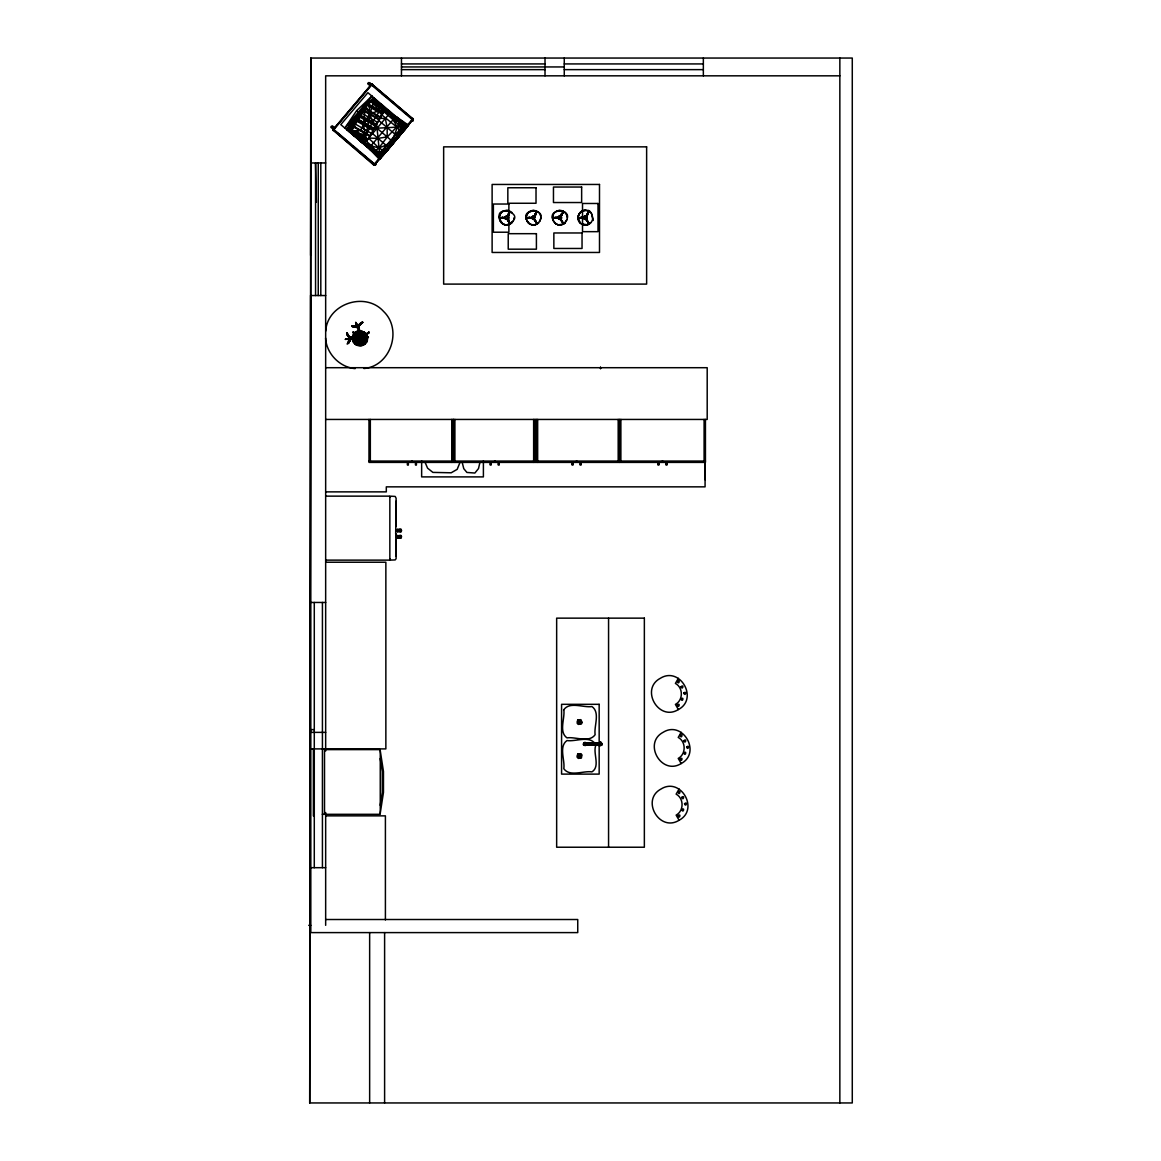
<?xml version="1.0" encoding="UTF-8"?>
<svg xmlns="http://www.w3.org/2000/svg" width="1161" height="1161" viewBox="0 0 1161 1161"><rect width="100%" height="100%" fill="white"/><g stroke="black" fill="none" stroke-linecap="round" stroke-linejoin="round"><path stroke-width="1.5" d="M309.711 1102.95L310.814 58.05L852.276 58.05L852.276 1102.95L309.711 1102.95L310.567 295.286M310.611 255.435L310.814 58.05L310.814 932.602L577.743 932.602L577.743 919.512L325.661 919.512M362.653 111.761L347.661 130.25M359.141 117.508L349.534 126.767L348.576 129.118L370.025 147.418L379.85 157.446L404.028 129.248C419.063 110.658 382.999 158.085 379.865 157.591C375.235 146.634 364.409 139.988 355.31 132.804C336.226 131.135 360.113 118.567 362.406 111.34L347.415 129.8L380.779 157.693L406.408 126.302L405.566 125.461L406.611 126.752L406.089 128.015L382.956 155.371M355.861 343.003L357.69 337.953C354.395 334.716 356.587 341.885 357.603 337.024C361.419 331.857 365.642 342.045 359.286 341.087C354.424 338.881 356.311 332.119 362.203 334.615C370.403 340.652 354.25 347.342 355.759 337.27C365.744 339.085 358.749 335.079 356.079 338.736L355.687 343.017L356.471 339.114C360.157 336.197 346.631 325.719 357.661 337.706L358.807 340.478L362.072 339.607M368.574 102.748L368.603 100.093L379.676 107.276L385.263 109.279L366.876 141.12L361.332 135.445M360.012 336.763L361.158 335.297L368.371 337.27L360.969 335.761L357.791 337.14M355.687 343.017L356.732 338.199M355.527 342.959L356.108 338.939L357.385 337.503A15.34 1.408 -17.1 0 1 360.636 337.343M360.418 336.908L353.031 338.315M355.963 342.916C353.597 341 359.939 335.311 356.267 339.099L355.73 340.783M353.046 128.726L354.555 126.549L352.654 123.458L362.421 111.5L360.302 114.112M360.403 335.558L363.698 336.022L364.452 337.561L363.727 342.539L364.772 339.97L364.293 336.066L361.26 333.773L358.822 334.092A12.786 1.277 -80 0 1 359.968 332.481L355.759 322.497L357.82 327.605A17.502 1.045 61.8 0 1 359.62 332.104M380.242 108.336L374.161 98.961L369.401 103.155M479.798 462.949L478.506 468.565L474.878 473.035L466.925 472.454L463.776 468.667L462.339 462.949M352.146 326.067C353.67 324.529 366.092 330.029 352.044 326.43C359.649 328.229 357.443 326.923 362.551 322.163C358.473 323.208 356.369 328.012 359.518 331.306M374.393 165.152L413.345 119.206L371.767 83.955L332.815 129.901L373.624 164.92L374.393 165.152L374.437 163.948M363.625 336.255C364.583 334.861 364.177 343.511 360.012 342.422C350.549 340.957 360.969 328.65 364.394 337.749L363.77 342.539L364.902 337.778L364.191 336.022L362.276 335.456M354.787 337.59L356.529 337.024L345.441 339.36L355.005 337.619M586.915 743.49C583.359 740.471 581.792 748.613 585.463 742.677C588.221 744.404 583.475 741.023 584.186 744.361C585.942 745.594 587.263 745.667 584.215 744.651M355.701 337.314C359.997 340.042 345.804 323.701 357.544 338.112M586.392 742.808L584.157 742.735L586.668 742.837M361.144 337.227C359.895 328.258 358.734 349.258 360.81 336.429M359.112 340.42L359.533 339.781A262.821 24.526 -17 0 0 359.983 337.807C361.724 336.095 360.563 339.665 358.125 337.604M360.374 340.013L360.781 337.111A52.782 4.891 -17.1 0 0 356.369 336.632M407.743 124.677L408.498 125.315L407.076 125.475L396.54 117L407.743 124.677L407.598 126.375L380.518 158.302L378.863 158.738L369.459 148.927L379.545 157.94L379.618 159.376L378.863 158.738M601.427 743.127C602.864 745.551 598.133 746.378 598.67 743.606C600.832 740.152 600.977 745.739 600.469 742.46M600.397 743.795L600.208 745.449L599.337 742.663M363.045 112.022L347.763 130.235L379.865 157.257L382.796 155.313L379.865 157.591L382.941 155.443L392.418 143.543M398.368 137.259L406.277 127.057L405.552 125.49L406.655 127.188L404.783 129.684L380.344 157.722L347.966 130.206M382.941 155.443L379.85 157.446L368.98 148.129L395.291 117.101L406.379 126.302L404.71 129.713M353.495 135.358L364.67 142.832L373.886 151.989L378.936 147.911L385.974 145.212L392.186 141.134L406.626 127.173L373.261 98.888L406.655 127.188L374.147 99.091L403.564 124.14M361.289 335.456C360.418 340.42 360.186 335.021 360.418 339.549M354.671 131.904L361.913 136.185L366.223 134.937L372.347 122.486L369.895 113.56L365.381 105.68L363.451 125.199L366.876 141.12L365.846 138.71M359.46 340.652C361.564 336.211 358.88 330.116 360.374 332.177A13.134 1.321 -80 0 0 359.228 333.831M360.955 335.137L360.737 338.214M363.422 342.422L364.51 337.895L363.756 336.414L368.893 332.249L364.191 336.022L366.963 336.748M459.785 462.949L457.173 469.349L451.179 472.788L432.879 472.396L427.582 468.159L425.347 462.949M358.807 336.342L360.795 335.485L366.963 336.922L365.599 336.385M358.734 340.637C363.219 342.321 363.016 336.356 360.476 335.137M598.249 743.94L586.842 743.301L585.942 744.898L585.318 743.287M586.842 743.301L586.9 744.752L585.362 745.478M587.103 743.954L586.407 744.811L598.626 744.811L599.163 745.652L598.437 742.953L601.137 742.242L601.848 744.927L599.163 745.652M395.509 117.043L374.176 99.295L371.041 101.413L372.623 99.977L374.089 100.717L394.769 118.248L405.392 125.461L406.103 127.986L405.523 125.461L376.977 101.167L374.161 98.961L405.523 125.461L406.611 126.752L404.638 129.568M352.48 338.417C352.117 328.737 367.906 328.737 367.544 338.417C367.906 348.082 352.117 348.082 352.48 338.417L353.22 338.417C352.886 329.68 367.137 329.68 366.803 338.417C367.137 347.139 352.886 347.139 353.22 338.417M368.255 337.401C359.983 330.348 368.11 350.724 355.846 340.812C352.857 335.036 360.258 335.297 359.547 331.785L360.316 331.915L358.531 333.787M356.485 337.474C354.918 344.077 366.383 342.568 363.161 336.588C361.463 331.756 353.481 337.938 357.109 338.402A12.321 1.625 19.9 0 1 356.543 336.98L345.441 339.186M362.885 336.748C363.32 350.68 349.026 332.046 362.363 336.066L360.592 336.022M345.441 339.36L350.912 337.924A16.167 1.538 -17.3 0 1 355.992 336.98C356.848 340.957 356.804 336.051 360.012 335.384M357.53 337.749L357.791 339.694M358.88 340.376L357.907 337.851L352.741 336.472M362.392 338.417L361.971 339.549M506.617 224.973C532.812 213.348 486.053 200.911 502.902 224.131M537.18 224.131C553.492 206.687 513.423 206.673 529.735 224.131M552.578 217.688L552.825 215.801M563.578 224.131C579.89 206.687 539.821 206.673 556.134 224.131M591.805 213.958C594.243 231.213 593.474 208.69 587.292 210.489C579.295 207.964 574.202 220.271 581.646 224.131M601.543 745.333L601.862 743.475L600.15 741.966M351.377 338.214C339.941 352.349 356.195 336.385 349.287 337.024L346.994 332.946L349.316 337.183C354.149 336.313 345.673 347.56 348.518 340.957C349.403 337.212 353.35 337.3 356.383 336.835M377.122 101.442L373.682 98.83L371.07 101.181M348.227 343.424C349.882 338.083 353.931 331.524 348.59 343.38M348.14 343.351L350.941 337.807M325.704 331.088C327.373 303.66 365.396 291.077 383.609 311.467C402.794 329.782 390.531 366.325 363.944 368.516M371.607 85.058L371.767 83.955M380.257 805.313L382.259 792.353L382.259 771.543L380.257 758.568M380.257 813.179L383.464 792.426L383.464 771.47L380.257 750.703M355.498 131.832L360.636 130.047L369.88 113.546L368.603 100.093L350.419 131.614L366.223 134.937L369.88 113.546L373.32 103.619L372.478 103.547M357.153 338.606L356.369 336.806M583.867 743.751L584.607 742.43M359.649 340.521L359.997 339.476L359.344 340.071M504.73 217.688C508.808 211.375 508.808 223.986 504.73 217.688L505.717 217.688M508.474 217.688C507.879 219.951 507.938 215.395 508.474 217.688L507.807 217.688M531.578 217.688C535.656 211.375 535.656 223.986 531.578 217.688L533.465 215.99L535.018 217.034M531.898 217.034L532.812 219.24M557.977 217.688C562.055 211.375 562.055 223.986 557.977 217.688L558.963 217.688L558.122 216.962M583.475 217.688C587.553 211.375 587.553 223.986 583.475 217.688L584.462 217.688L583.62 216.962M598.51 742.996L586.349 743.374L598.321 743.446M405.349 125.678L406.277 126.346L405.769 127.739L406.277 126.346L399.674 120.773C389.428 115.36 382.796 104.882 373.261 98.888M405.116 125.432C397.889 136.345 386.657 146.388 380.257 157.432C391.605 148.535 394.16 133.486 399.906 121.324M358.444 327.765L358.909 325.675L362.522 322.163L358.517 325.37L357.878 327.866L360.36 323.774L362.609 322.308L360.215 323.672L358.009 327.823L358.372 325.588L362.551 322.163M599.816 745.42L601.587 743.49M402.998 123.603L399.471 130.003L382.375 150.146L380.59 157.345M356.949 338.62C354.09 337.662 368.24 346.355 360.592 335.369M358.662 329.434L360.2 332.394L358.256 327.358L358.749 325.414L362.74 322.526M585.086 743.708L583.562 743.548L583.939 742.837M354.352 135.779L355.31 132.804M358.067 345.688L358.923 340.304L356.238 344.933L361.913 345.499M360.563 336.342L361.956 331.146M507.996 220.779L508.808 220.779L508.054 220.982M535.598 214.785L534.902 214.379M558.354 217.528L553.289 217.6L560.168 217.76L553.289 217.847L559.762 217.847L563.288 223.289L560.574 219.255L558.659 218.878M509.432 212.797L507.241 216.309L509.505 212.797M536.28 212.797L534.089 216.309L536.672 211.955M588.177 212.797L585.565 217.688L588.801 223.289L586.073 219.255M387.281 110.745L376.977 101.167L373.436 99.207L372.579 102.299L377.949 106.115L380.14 104.563M378.805 156.459L384.189 151.293L385.974 145.212L372.521 133.573M360.853 336.022A15.093 1.48 22.5 0 1 364.046 336.472L364.293 336.066M365.091 106.623L365.381 105.68M360.244 337.706L359.286 339.433M583.591 743.606L584.244 742.59M362.522 336.617L361.361 339.912L359.489 336.966M374.321 125.983L393.869 142.571L385.467 152.41L389.37 147.868M399.747 531.187L400.618 530.795L399.747 529.866M399.747 536.019L400.618 536.411L399.747 537.34M400.618 536.948L399.95 537.848M358.734 139.451L360.432 136.621L358.56 132.398M397.062 531.694L397.062 529.372M397.062 535.526L397.062 537.848M398.963 536.948L397.991 537.34M397.57 530.795L401.532 530.795L400.879 531.694L400.995 529.372M400.966 536.948L400.081 537.34M401.14 537.441L400.995 535.526M401.14 535.918L400.995 537.848M585.173 743.49L584.984 745.536L584.157 745.188M334.078 130.003L332.975 129.074L334.876 127.957L332.815 126.201M370.17 86.335L370.185 84.753L372.057 85.217M363.77 342.539L364.859 337.459L364.162 335.892M358.72 333.526L359.954 332.365L359.126 329.739M358.996 334.078L359.968 332.452M361.144 340.376L361.884 339.491L366.528 342.176C372.536 323.846 341.827 332.206 356.34 344.773M354.279 336.879C371.317 318.753 365.846 360.331 354.076 338.417M560.574 215.946L560.574 219.414M561.75 224.712L565.015 222.839L567.047 219.603M578.323 215.801L580.21 212.536A7.285 7.285 0 0 1 590.514 212.521L590.63 212.419M586.073 215.946L586.073 219.414M585.826 217.833L586.697 216.352L585.594 217.586L578.788 217.76L585.26 217.847L578.788 217.847L585.521 217.484M592.56 219.603C591.399 224.175 585.681 226.555 581.646 224.131M379.429 159.217L379.763 157.678L379.618 159.376L379.763 157.678L373.624 164.92L375.192 164.586L333.28 129.045L333.062 130.525L372.434 84.085L371.012 84.55L412.924 120.091L412.997 118.495L406.452 126.201M348.518 340.957L351.144 337.822L349.185 336.995M360.012 340.304L361.086 337.459L356.079 336.545M379.618 159.376L379.763 157.678M578.584 723.927L580.515 720.139L581.646 722.36L581.051 723.535L578.584 723.927L577.452 721.692L578.047 720.531L580.515 720.139M578.584 757.93L580.515 754.142L581.443 755.071L581.051 757.538L579.876 758.133L577.656 757.001L577.452 755.695L578.047 754.534L580.515 754.142M358.357 330.363C360.52 328.476 351.391 335.355 353.902 333.599M599.439 745.275L599.976 744.245L599.12 745.057M600.847 742.605L600.281 743.679L599.032 742.924M381.751 109.134L374.161 98.99L371.636 101.791L372.579 102.299L374.756 100.122L374.147 99.091M379.299 107.958L379.676 107.276L380.866 108.379M534.336 216.468L536.353 212.797M587.103 218.399L585.594 217.775L588.293 212.753M507.546 216.367L509.839 211.955M587.234 217.688L585.608 217.688L588.583 211.955M361.086 336.559L363.77 331.886M507.618 216.28L509.969 212.028M534.466 216.28L536.817 212.028M559.863 215.99L563.288 212.071L560.052 217.688L563.288 223.289L560.487 219.066M585.565 217.688L588.714 212.028M678.372 678.3L675.412 683.423C683.307 687.675 683.307 700.17 675.412 704.408L678.372 709.545C658.751 721.895 639.827 689.126 660.333 678.3C679.969 665.95 698.878 698.719 678.372 709.545M681.188 732.301L678.227 737.424C686.122 741.676 686.122 754.171 678.227 758.423L681.188 763.546C661.567 775.896 642.643 743.127 663.149 732.301C682.784 719.951 701.694 752.72 681.188 763.546M679.098 789.001L676.137 794.139C684.032 798.376 684.032 810.871 676.137 815.124L679.098 820.246C659.463 832.597 640.553 799.827 661.059 789.001C680.68 776.651 699.604 809.42 679.098 820.246M560.589 216.12L563.07 211.955M355.774 132.165L356.456 132.383M372.347 122.486L379.792 110.571L379.676 107.276M379.865 157.257L381.403 156.575L351.028 132.949L352.291 129.814L347.415 129.8L350.012 126.578M373.871 152.628L348.91 131.12L362.58 111.63M401.387 132.456C395.959 127.144 394.174 119.612 389.254 113.836L382.535 110.556L404.028 129.248C396.627 135.663 392.65 145.604 384.189 151.293L378.936 147.911L368.588 138.203M405.987 127.913L406.147 126.447M358.894 333.787L359.46 332.278M397.991 529.866L398.789 529.779M397.991 536.019L398.789 535.918M397.381 529.372L397.381 531.694M397.381 535.526L397.381 537.848M359.779 339.433L359.155 340.202M396.336 529.866L401.024 529.372M400.081 529.866L401.082 530.272L400.081 531.187M396.336 536.019L401.024 535.526M400.153 536.019L401.082 536.411L400.269 537.34M505.427 216.483L505.05 218.326M507.647 216.657L505.586 216.657L505.282 219.008M583.794 217.034L584.912 216.585M367.718 103.997L344.861 128.073L356.659 110.629L371.941 96.131L346.66 129.597L356.819 117.624M585.71 744.869L585.173 745.318M509.752 223.463L507.328 219.255M536.6 223.463L534.176 219.255M588.496 223.463L586.145 219.211M598.8 743.243C601.006 745.159 599.482 740.849 600.005 743.548M358.314 336.719L356.572 338.765M358.88 336.458L357.82 337.822L353.408 338.359M362.493 340.899L363.059 340.173M511.885 212.419L511.769 212.536A7.285 7.285 0 0 0 501.465 212.521C497.547 216.222 499.491 223.478 504.73 224.712M390.111 145.851L380.518 158.302L340.783 124.619L367.877 92.691L407.598 126.375L400.458 134.037M583.939 744.346C587.64 745.884 616.288 744.186 586.378 744.767M371.041 101.413L374.176 99.295M398.716 531.694L398.716 529.372M398.716 537.848L398.716 535.526M359.504 117.972C359.707 119.119 344.193 132.993 349.243 126.868L349.969 127.478M359.75 331.582C358.952 337.43 363.074 336.734 360.215 331.538M399.5 531.694L399.5 529.372M399.282 537.848L399.5 535.526M349.388 126.984L347.923 128.566L362.435 111.354M368.893 332.249L364.017 335.834M404.492 129.785L405.987 126.68L377.093 128.189M360.128 335.529L360.128 333.047M368.792 332.22L363.814 335.834L368.371 337.082M397.773 531.694L397.773 529.372M398.789 531.288L397.991 531.187M400.806 531.694L401.14 529.779M397.773 537.848L397.773 535.526M400.806 537.848L396.119 537.34M352.639 124.096L350.012 127.304L352.291 129.814M404.028 129.959L406.147 128.015M346.66 129.597L363.408 109.497M368.879 332.423L363.698 336.022L368.269 336.951M344.861 128.073L371.941 96.131M369.024 332.525L363.886 336.472M355.672 119.293L351.827 123.879L362.871 111.877M359.068 114.954L362.45 110.963M369.227 102.981L373.74 97.655L370.127 101.457M353.757 121.832L357.037 117.972M355.063 120.729L357.254 118.161M390.372 112.53L363.683 143.993L368.966 148.347M380.155 157.214L385.496 150.959M387.019 149.116L390.444 145.081M392.737 142.382L397.309 136.983M399.602 134.284L404.173 128.9M393.724 142.44L402.199 132.673L393.521 142.266M370.301 101.602L373.74 97.655M370.939 101.907L373.436 99.207M385.757 151.511L380.358 157.751M563.288 212.071L560.052 217.688L561.59 218.399M354.758 126.883L353.641 126.012L355.368 124.096M357.617 121.615L358.27 120.889M347.937 128.537L349.534 126.767M600.353 743.722L601.166 742.822M354.482 334.542C359.779 337.329 354.976 338.649 355.759 342.771M584.056 743.388L585.362 742.43M354.685 343.743L358.488 339.926M361.144 336.458L365.338 333.091M526.426 219.574L526.426 215.801L528.313 212.536A7.285 7.285 0 0 1 538.617 212.521L538.733 212.419M558.528 219.008L558.528 216.352M561.184 219.008L560.212 217.412L561.184 216.352M563.578 224.131L557.933 224.871L554.711 222.839A7.285 7.285 0 0 1 554.711 212.521A7.285 7.285 0 0 1 565.015 212.521L565.131 212.419M561.3 220.575L562.055 220.779M561.997 220.982L561.242 220.779M581.443 217.484L582.183 217.688M582.14 217.876L581.385 217.688M584.027 219.008L584.027 216.352M395.683 533.9L396.119 498.301L395.204 496.429L389.849 496.139L389.849 560.124L395.204 559.921L396.119 558.63L396.119 533.9M348.387 128.566C346.123 132.978 357.878 134.894 360.432 136.621L364.772 142.716L371.491 145.996L378.936 147.911L387.252 136.954L396.714 126.97L381.098 114.373M361.289 335.935L360.49 336.255L360.099 335.065M382.375 150.146L377.296 154.819L373.886 151.989M352.175 129.916L350.419 131.614L360.636 130.047L366.223 134.937M357.196 339.491L362.043 339.418L359.837 336.719M379.821 116.782L382.027 114.895M600.368 744.332L601.253 744.97M353.394 332.22L355.556 336.835A51.868 4.804 -17 0 1 359.939 337.372L360.781 337.111M510.26 223.986L513.06 221.403M365.207 343.612L363.683 344.773L360.563 340.507L361.956 345.688M589.004 223.986L590.63 222.941M599.656 745.768L601.485 745.275M408.498 125.315L406.843 125.736L408.309 125.156M384.001 109.134L385.046 108.408M357.167 338.577L356.572 337.241M506.051 219.023L507.647 218.718M534.016 219.023L534.8 217.122L532.899 216.338L532.115 218.239L534.016 219.023L536.397 222.607L534.104 219.023L536.237 222.622M559.21 216.12L558.296 218.326M560.313 218.776L561.053 217.688L560.313 216.585M585.812 218.776L586.552 217.688L585.812 216.585M585.913 219.023L586.711 217.122L584.81 216.338L584.012 218.239L585.913 219.023L588.293 222.607L586.015 219.023L588.148 222.622M586 219.24L586.915 217.034M585.318 744.622L583.939 745.072L583.867 744.157M598.873 744.752L599.86 744.143M353.263 337.938L349.011 337.474L346.994 332.946M539.909 213.958L540.504 215.801M565.015 212.536L566.307 213.958M353.481 342.176L358.154 339.491M366.528 334.644L361.869 337.343L367.282 336.472M374.422 164.688L376.149 164.543L376.004 162.83M353.133 124.953L355.992 123.574M378.254 120.076L395.19 134.357L400.893 131.599M347.415 129.379L354.555 126.549M406.277 127.057L399.471 130.003M586.392 745.101L583.548 744.317L585.086 744.201M502.974 211.375L504.73 210.649M504.875 218.399L504.875 216.962M510.347 224.131L506.617 225.118L502.902 224.131M531.723 218.399L532.275 217.688L526.891 217.76M556.221 211.375L559.863 210.402M537.18 224.131L533.465 225.118L529.735 224.131M558.122 218.399L558.963 217.688M560.081 217.586L561.59 216.962M581.719 211.375L585.362 210.402M583.62 218.399L584.462 217.688M587.292 224.871L589.091 224.131M585.173 744.433L584.346 744.752M376.556 123.211L379.531 152.918L380.155 157.069L381.185 156.735L380.344 157.722M396.119 501.175L396.119 526.543M364.22 336.284L369.14 332.539L364.104 336.472L364.554 340.1L363.582 342.495L364.641 337.445L363.915 335.877M332.815 129.901L333.875 129.553M598.699 744.39L599.758 744.201M369.895 113.531L385.263 109.279L381.708 109.439M586.929 743.504L585.725 742.59M508.402 214.19L508.199 214.93M508.402 214.988L508.605 214.234M561.648 214.19L561.445 214.93M556.279 218.079L556.279 217.281L556.09 218.036M566.162 214.045L567.047 215.757M352.741 340.362L357.936 338.968M396.119 539.009L395.727 556.395M351.188 337.793L345.644 339.099M345.731 339.404L356.514 337.285M347.299 338.954L351.101 338.33L347.458 335.544L346.762 333.004L349.243 337.372L351.232 338.228M412.17 119.467L413.345 119.206M584.709 216.12L586.552 216.483M351.217 338.388L347.502 339.114M357.283 337.474L353.147 338.199M357.515 337.503L353.307 338.214M354.424 338.112L360.824 337.532M383.086 154.645L376.091 150.422M353.408 338.548L356.224 338.156M354.526 338.431L360.607 337.967M354.41 338.286L360.679 338.228L359.939 337.416M533.465 210.402L528.313 212.536A7.285 7.285 0 0 0 528.313 222.839L529.822 223.986M535.352 224.712L531.578 224.712M587.248 224.712L581.719 223.986M359.388 336.109L361.202 336.342M360.403 335.834L362.696 335.645M352.131 326.488L354.497 326.256L358.038 327.953L355.759 322.831M352.001 326.27L356.383 326.502L357.849 327.649M360.432 335.166L361.26 335.413M352.015 326.096C355.701 325.022 359.431 327.257 359.954 331.074M352.204 326.226L354.642 325.835L358.386 327.402M373.581 128.581L376.948 128.363M358.647 337.416L360.795 337.807M601.659 743.882L600.455 743.954L601.616 744.274M598.641 744.012L599.802 743.983L598.67 743.606M355.992 337.677L359.997 337.807M356.804 336.937L360.403 337.038M505.108 217.528L500.043 217.6M531.956 217.528L527.718 217.6L532.188 217.673M578.788 217.6L585.26 217.513M401.459 63.928L545.017 63.928M564.261 63.928L703.348 63.928M401.459 66.946L564.261 66.946M401.459 69.631L545.017 69.631M564.261 69.631L703.348 69.631M839.853 75.828L325.661 75.828L325.661 751.007M310.814 162.961L325.661 162.961M514.062 217.688L513.815 219.603M540.91 217.688L539.909 221.403M560.168 217.76L561.735 217.688M567.308 217.688L566.902 215.801M310.814 295.547L325.661 295.547M355.208 338.417L357.864 338.417M362.159 338.417L367.544 338.417M325.661 367.703L707.194 367.703L707.194 419.44L325.661 419.44M368.98 461.062L705.438 461.062M407.467 464.182L408.338 464.182M415.522 464.182L416.393 464.182M490.232 464.182L491.103 464.182M498.287 464.182L499.157 464.182M572.112 464.182L572.983 464.182M580.166 464.182L581.037 464.182M658.011 464.182L658.897 464.182M666.066 464.182L666.951 464.182M705.075 479.696L704.843 461.599M325.661 491.872L386.308 491.872L386.308 486.851L705.075 486.851L705.075 461.599M325.661 496.139L388.95 496.139L390.459 497.039M397.396 529.779L400.806 529.372M396.119 529.866L400.298 529.866M397.57 530.272L401.532 530.272M396.119 531.187L400.298 531.187M397.396 531.288L401.358 531.288M401.024 531.694L396.336 531.187M396.119 536.019L400.806 535.526M397.57 536.411L401.532 536.411M397.57 536.948L401.532 536.948M401.024 537.848L396.336 537.34M390.459 559.225L388.95 560.124L325.661 560.124M325.661 562.229L385.858 562.229L385.858 748.903L310.814 748.903M310.814 602.457L325.661 602.457M310.814 729.63L314.283 729.63M310.814 732.373L325.661 732.373M586.987 743.708L598.205 743.708M583.504 743.954L585.057 743.954M586.987 744.172L598.205 744.172M322.308 814.311L380.257 814.311L380.257 749.614L324.514 749.614L324.514 814.311M314.283 815.864L313.383 815.864L313.383 748.903M325.661 815.864L385.408 815.864L385.408 919.947M310.814 867.688L325.661 867.688M308.724 925.332L310.814 925.332M553.289 217.76L559.762 217.847M585.26 217.847L579.629 217.76L583.867 217.818M379.168 118.262L385.321 118.495L387.164 127.536L387.193 136.896L377.949 138.406L368.719 138.057M353.641 126.012L355.077 126.085M506.617 210.402L508.503 210.649M557.977 224.712L559.863 224.973M355.15 368.618C339.723 367.326 326.401 353.583 325.602 338.127M506.617 215.99L507.807 216.483M363.669 336.298L368.371 337.27M377.383 101.878L374.495 103.634L373.668 98.787M354.671 325.994L358.415 327.634L356.064 322.671M362.087 338.968L367.282 340.362M355.948 119.22L357.225 120.57M398.078 137.332L395.19 134.357M398.716 123.734L406.074 126.346M411.299 121.223L413.011 121.078L412.866 119.365L369.677 82.736M393.594 119.931L399.689 122.108L405.653 127.986M384.189 151.293L385.118 151.641M350.999 337.924L347.545 335.355M587.248 210.649L590.514 212.536M561.75 210.649L563.506 211.375M535.352 210.649L538.617 212.536M350.956 338.344L347.429 335.456L346.646 333.076M399.674 120.773L400.53 121.194L395.77 117.116M577.743 721.112L581.342 722.955M577.743 755.114L581.342 756.957M601.485 744.636L600.411 744.114L600.948 745.217M366.876 103.097L383.348 112.602M366.237 104.2L382.709 113.705M365.904 104.766L382.375 114.271M364.177 107.755L380.648 117.261M363.988 108.089L380.46 117.609M363.103 109.627L379.574 119.148M362.696 110.339L379.168 119.844M361.202 112.922L377.673 122.442M360.041 114.939L376.512 124.445M359.707 115.519L376.179 125.025M359.068 116.608L375.54 126.128M357.719 118.944L374.19 128.465M357.501 119.336L373.973 128.842M357.022 120.163L373.494 129.669M356.543 120.991L373.015 130.496M354.903 123.821L371.375 133.341M353.554 126.172L370.011 135.692M353.249 126.694L369.72 136.214M351.594 129.568L368.052 139.088M353.481 334.644L358.154 337.343M585.725 745.318L584.955 744.651M357.182 337.662L354.323 334.629L353.713 332.119M505.427 218.878L507.938 219.008M357.573 337.953L354.497 334.716L353.641 332.119M379.386 104.896L384.77 108.568M355.556 336.835L357.298 338.098L355.788 336.995M385.974 145.212L389.385 147.578M374.176 99.106L376.89 101.268M374.06 99.236L374.945 99.904M585.71 217.412L586.697 219.008M384.959 107.944L380.169 103.924L380.706 104.693M369.067 148.608L371.462 150.611M374.379 153.078L377.02 155.313M368.835 82.489L370.969 84.289M381.882 93.548L384.625 95.87M368.022 82.924L370.185 84.753M367.718 83.795L369.851 85.609M400.255 121.063L380.329 104.171M391.301 114.155L395.32 117.566M399.34 120.976L402.011 123.24M356.659 110.629L360.2 113.633M393.303 141.7L394.058 142.339M359.663 140.583L362.348 142.861M331.973 125.954L334.092 127.754M331.161 126.404L333.309 128.218M330.856 127.275L332.975 129.074M337.082 132.543L350.593 144.008M353.35 146.344L357.559 149.914M360.229 152.193L365.759 156.866M368.487 159.188L375.322 164.978M337.416 133.297L340.158 135.619M345.644 140.278L348.387 142.6M360.723 153.063L363.466 155.385M354.134 135.227L347.763 129.495M358.517 139.509L362.392 142.876M385.075 108.191L399.689 122.108M565.131 222.941L565.015 222.839A7.285 7.285 0 0 1 554.711 222.839M538.733 222.941L538.617 222.839A7.285 7.285 0 0 1 528.313 222.839L527.152 221.33M511.885 222.941L511.769 222.839A7.285 7.285 0 0 1 501.465 222.839A7.285 7.285 0 0 1 501.465 212.521M354.685 333.091L358.488 336.893M361.521 339.926L365.338 343.743M354.337 134.444L358.836 139.146M373.32 103.619L379.778 110.556M590.514 222.839A7.285 7.285 0 0 1 580.21 222.839L578.076 217.688M362.493 335.921L363.059 336.661M359.62 336.792L361.739 339.694M595.129 743.737C589.178 735.232 575.464 741.894 566.989 740.558C558.485 746.523 565.146 760.223 563.811 768.698C569.775 777.202 583.475 770.541 591.95 771.876C600.397 766.579 593.053 753.736 595.578 745.986M534.249 219.211L536.89 223.289L534.466 219.081M507.401 219.211L510.042 223.289L507.618 219.081M507.27 219.037L509.403 222.622M560.502 219.023L562.664 222.694M585.986 219.066L588.163 222.694M534.089 219.066L536.266 222.694M507.241 219.066L509.418 222.694M356.238 331.886L358.938 336.559L358.067 331.146M371.491 145.996L374.64 151.656M358.256 327.358L355.934 322.453M358.27 327.852L355.759 322.497M355.629 322.613L357.82 327.808M356.514 324.151L359.881 331.828M362.072 337.212L362.276 338.417M346.921 332.96L347.705 335.34M360.316 332.641L361.013 336.226M359.866 332.685L360.229 334.15M360.592 333.004L360.897 335.123M316.358 202.377L315.56 162.961L315.56 295.547M839.853 58.05L839.853 1102.95M705.438 419.44L705.438 462.397L662.713 462.397L662.713 461.062M704.103 419.44L704.103 461.062M703.348 58.05L703.348 75.828M666.951 462.397L666.951 465.082L666.066 465.082L666.066 462.397M662.263 461.062L662.263 462.397L576.814 462.397L576.814 461.062M658.897 462.397L658.897 465.082L658.011 465.082L658.011 462.397M620.874 419.44L620.874 461.062M619.539 419.44L619.539 462.397M618.189 419.44L618.189 461.062M608.567 618.145L608.567 847.225M581.037 462.397L581.037 465.082L580.166 465.082L580.166 462.397M576.364 461.062L576.364 462.397L494.934 462.397L494.934 461.062M572.983 462.397L572.983 465.082L572.112 465.082L572.112 462.397M564.261 58.05L564.261 75.828M545.017 58.05L545.017 75.828M537.659 419.44L537.659 462.397M536.324 419.44L536.324 461.062M534.974 419.44L534.974 461.062M533.639 419.44L533.639 462.397M499.157 462.397L499.157 465.082L498.287 465.082L498.287 462.397M494.484 461.062L494.484 462.397L412.155 462.397L412.155 461.062M491.103 462.397L491.103 465.082L490.232 465.082L490.232 462.397M483.397 460.946L483.397 476.895L421.646 476.895L421.646 460.946M454.894 419.44L454.894 462.397M453.545 419.44L453.545 461.062M453.095 419.44L453.095 461.062M451.76 419.44L451.76 462.397M416.393 462.397L416.393 465.082L415.522 465.082L415.522 462.397M411.705 461.062L411.705 462.397L368.98 462.397L368.98 419.44M408.338 462.397L408.338 465.082L407.467 465.082L407.467 462.397M401.459 58.05L401.459 75.828M384.61 932.602L384.61 1102.95M370.33 419.44L370.33 461.062M369.648 932.602L369.648 1102.95M360.012 330.885L360.012 336.269M360.012 340.565L360.012 345.949M325.661 812.497L325.661 925.332M322.424 602.457L322.424 867.688M320.813 162.961L320.813 295.547M318.245 162.961L318.245 295.547M314.283 602.457L314.283 867.688M580.21 222.839A7.285 7.285 0 0 1 580.21 212.521M351.057 338.098A16.051 1.495 -17.3 0 1 356.093 337.183M357.109 337.285A52.956 4.92 -17.2 0 1 361.056 337.924M360.345 331.785A130.772 7.605 61.7 0 1 361.173 335.645M677.342 681.492C678.721 685.803 680.68 678.445 677.342 681.492M677.342 704.988C678.721 709.298 680.68 701.955 677.342 704.988M681.057 686.673C682.436 690.969 684.395 683.626 681.057 686.673M681.057 698.966C682.436 703.276 684.395 695.932 681.057 698.966M683.814 693.015C685.193 697.326 687.167 689.982 683.814 693.015M680.143 735.493C681.536 739.804 683.495 732.46 680.143 735.493M680.143 759.004C681.536 763.299 683.495 755.956 680.143 759.004M683.858 740.674C685.251 744.985 687.21 737.641 683.858 740.674M678.053 792.194C679.432 796.504 681.405 789.161 678.053 792.194M683.858 752.967C685.251 757.277 687.21 749.933 683.858 752.967M686.63 747.016C688.009 751.327 689.982 743.983 686.63 747.016M678.053 815.704C679.432 820 681.405 812.656 678.053 815.704M681.768 797.375C683.147 801.685 685.121 794.342 681.768 797.375M681.768 809.667C683.147 813.977 685.121 806.634 681.768 809.667M684.54 803.717C685.919 808.027 687.878 800.684 684.54 803.717M558.514 217.122C559.558 222.854 563.303 213.813 558.514 217.122M563.811 709.734C565.146 718.209 558.485 731.909 566.989 737.874C575.464 736.538 589.178 743.2 595.129 734.695C593.793 726.22 600.455 712.506 591.95 706.556C583.475 707.891 569.775 701.229 563.811 709.734M502.524 217.383L503.555 217.978L502.524 217.383M507.894 214.292L508.91 214.887L507.894 214.292M507.894 220.488L508.91 221.069L507.894 220.488M529.372 217.383L530.403 217.978L529.372 217.383M534.742 214.292L535.758 214.887L534.742 214.292M534.742 220.488L535.758 221.069L534.742 220.488M555.771 217.383L556.801 217.978L555.771 217.383M561.14 214.292L562.156 214.887L561.14 214.292M561.14 220.488L562.156 221.069L561.14 220.488M581.284 217.383L582.3 217.978L581.284 217.383M586.639 214.292L587.655 214.887L586.639 214.292M586.639 220.488L587.655 221.069L586.639 220.488M562.664 212.681L560.052 217.688L562.664 212.681M600.513 367.268L600.542 368.603L600.513 367.268M500.971 217.688L505.325 217.658L500.971 217.688M527.82 217.688L531.956 217.833L527.82 217.688M579.716 217.688L584.07 217.658L579.716 217.688M413.04 119.278L374.408 164.847L333.091 129.8L371.738 84.245L413.04 119.278M577.656 720.139L577.162 723.23L578.338 724.406L581.429 723.927L582.183 722.447L580.761 719.646L577.656 720.139M577.656 754.142L577.162 757.248L578.338 758.409L581.429 757.93L581.922 754.824L580.761 753.649L577.656 754.142M598.35 743.171L586.334 743.301L598.35 743.171M646.633 146.852L443.647 146.852L443.647 284.097L646.633 284.097L646.633 146.852M599.497 184.454L492.119 184.454L492.119 252.459L599.497 252.459L599.497 184.454M581.646 187.037L553.463 187.037L553.463 202.536L581.646 202.536L581.646 187.037M536.019 187.763L507.836 187.763L507.836 203.262L536.019 203.262L536.019 187.763M598.017 203.48L582.517 203.48L582.517 231.663L598.017 231.663L598.017 203.48M508.881 204.031L493.381 204.031L493.381 232.215L508.881 232.215L508.881 204.031M582.038 232.969L553.855 232.969L553.855 248.469L582.038 248.469L582.038 232.969M536.411 233.68L508.228 233.68L508.228 249.18L536.411 249.18L536.411 233.68M644.355 618.145L556.656 618.145L556.656 847.225L644.355 847.225L644.355 618.145M599.163 704.321L561.576 704.321L561.576 774.111L599.163 774.111L599.163 704.321"/></g></svg>
